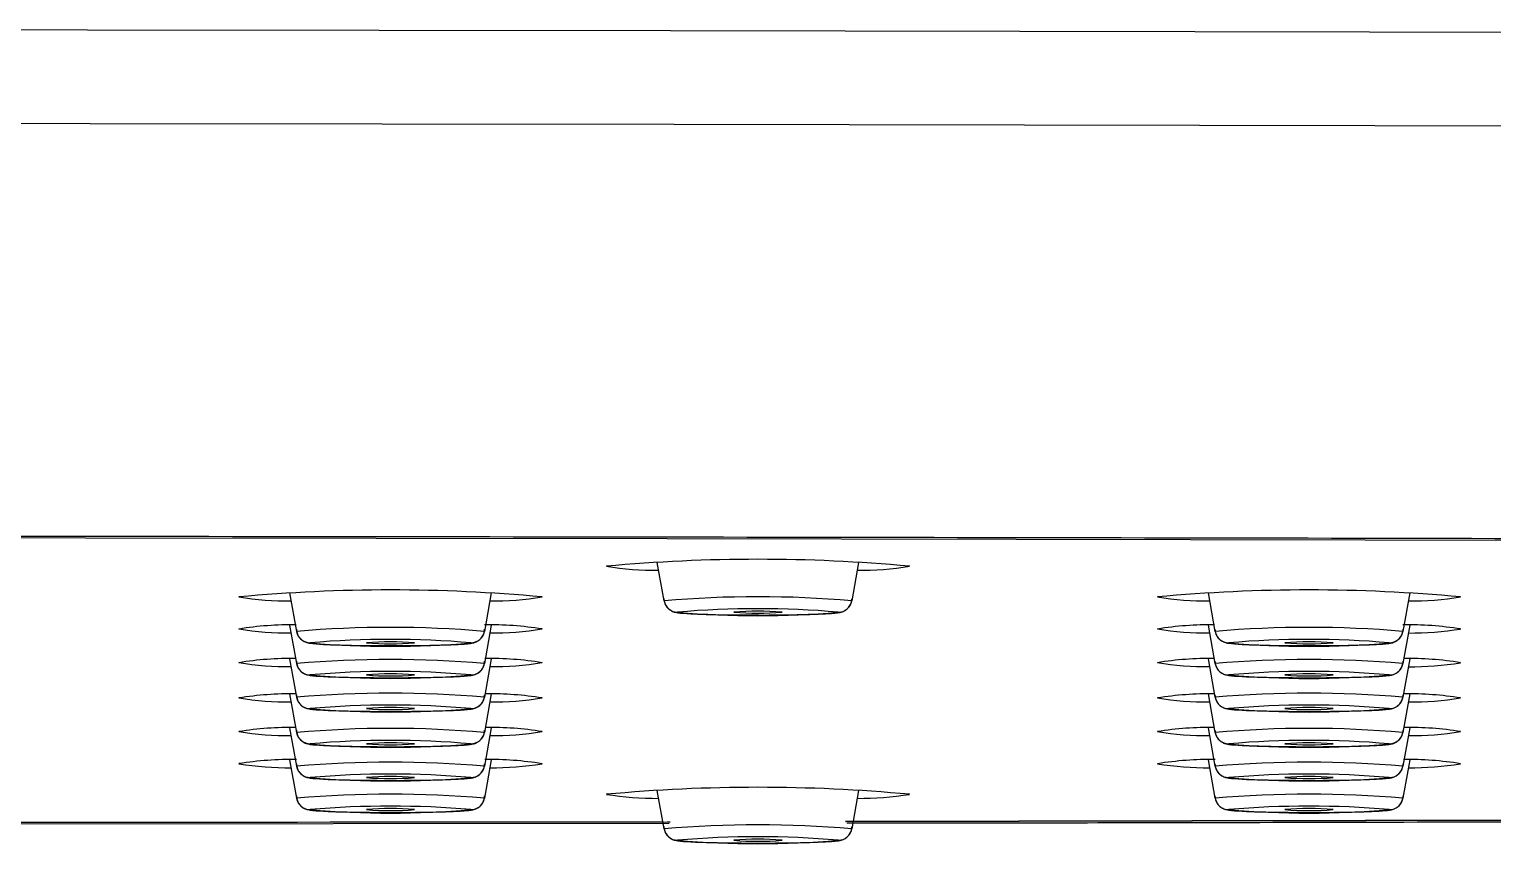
# Model space of a CAD drawing. Extents: x 4885 to 9138, y -729 to 2388.
# Drawn here: x 6212.67 to 6244.54, y 1045.72 to 1063.45 of the extents above; entities that cross this region are included whole.
import ezdxf

# ---------------------------------------------------------------- set-up
doc = ezdxf.new("R2010")
doc.units = 0
doc.header["$LTSCALE"] = 10
doc.header["$MEASUREMENT"] = 0
doc.layers.get('0').update_dxf_attribs({"linetype": 'CONTINUOUS'})

msp = doc.modelspace()

# ---------------------------------------------------------------- linework, layer by layer
for p, q in [((6225.235, 1051.759), (6225.243, 1051.767)), ((6226.492, 1051.007), (6226.344, 1051.845)), ((6230.727, 1051.845), (6230.579, 1051.007)), ((6231.835, 1051.759), (6231.827, 1051.767)), ((6217.235, 1051.093), (6217.243, 1051.101)), ((6218.492, 1050.341), (6218.344, 1051.179)), ((6222.727, 1051.179), (6222.579, 1050.341)), ((6223.835, 1051.093), (6223.827, 1051.101)), ((6237.235, 1051.093), (6237.243, 1051.101)), ((6238.492, 1050.341), (6238.344, 1051.179)), ((6242.727, 1051.179), (6242.579, 1050.341)), ((6243.835, 1051.093), (6243.827, 1051.101)), ((6217.235, 1050.395), (6217.243, 1050.403)), ((6218.492, 1049.643), (6218.344, 1050.481)), ((6222.727, 1050.481), (6222.579, 1049.643)), ((6223.835, 1050.395), (6223.827, 1050.403)), ((6237.235, 1050.395), (6237.243, 1050.403)), ((6238.492, 1049.643), (6238.344, 1050.481)), ((6242.727, 1050.481), (6242.579, 1049.643)), ((6243.835, 1050.395), (6243.827, 1050.403)), ((6217.235, 1049.662), (6217.243, 1049.67)), ((6218.492, 1048.91), (6218.344, 1049.748)), ((6222.727, 1049.748), (6222.579, 1048.91)), ((6223.835, 1049.662), (6223.827, 1049.67)), ((6237.235, 1049.662), (6237.243, 1049.67)), ((6238.492, 1048.91), (6238.344, 1049.748)), ((6242.727, 1049.748), (6242.579, 1048.91)), ((6243.835, 1049.662), (6243.827, 1049.67)), ((6217.235, 1048.894), (6217.243, 1048.902)), ((6218.492, 1048.142), (6218.344, 1048.98)), ((6222.727, 1048.98), (6222.579, 1048.142)), ((6223.835, 1048.894), (6223.827, 1048.902)), ((6237.235, 1048.894), (6237.243, 1048.902)), ((6238.492, 1048.142), (6238.344, 1048.98)), ((6242.727, 1048.98), (6242.579, 1048.142)), ((6243.835, 1048.894), (6243.827, 1048.902)), ((6217.235, 1048.161), (6217.243, 1048.169)), ((6218.492, 1047.41), (6218.344, 1048.247)), ((6222.727, 1048.247), (6222.579, 1047.41)), ((6223.835, 1048.161), (6223.827, 1048.169)), ((6237.235, 1048.161), (6237.243, 1048.169)), ((6238.492, 1047.41), (6238.344, 1048.247)), ((6242.727, 1048.247), (6242.579, 1047.41)), ((6243.835, 1048.161), (6243.827, 1048.169)), ((6217.235, 1047.463), (6217.243, 1047.471)), ((6218.492, 1046.712), (6218.344, 1047.549)), ((6222.727, 1047.549), (6222.579, 1046.712)), ((6223.835, 1047.463), (6223.827, 1047.471)), ((6237.235, 1047.463), (6237.243, 1047.471)), ((6238.492, 1046.712), (6238.344, 1047.549)), ((6242.727, 1047.549), (6242.579, 1046.712)), ((6243.835, 1047.463), (6243.827, 1047.471)), ((6225.235, 1046.797), (6225.243, 1046.805)), ((6226.492, 1046.045), (6226.344, 1046.883)), ((6230.727, 1046.883), (6230.579, 1046.045)), ((6231.835, 1046.797), (6231.827, 1046.805)), ((6210.438, 1046.19), (6226.463, 1046.208)), ((6210.475, 1046.149), (6226.602, 1046.169))]:
    msp.add_line(p, q)
at = {"flags": 128}
for points in [[(6074.512, 1063.197), (6093.44, 1063.273), (6112.41, 1063.335), (6131.412, 1063.383), (6150.44, 1063.418), (6169.483, 1063.438), (6188.535, 1063.445), (6207.587, 1063.438), (6226.631, 1063.418), (6245.658, 1063.383), (6264.661, 1063.335), (6283.63, 1063.273), (6302.559, 1063.197)], [(6302.807, 1061.151), (6283.837, 1061.227), (6264.826, 1061.289), (6245.782, 1061.337), (6226.714, 1061.372), (6207.629, 1061.393), (6188.535, 1061.4), (6169.442, 1061.393), (6150.357, 1061.372), (6131.288, 1061.337), (6112.244, 1061.289), (6093.233, 1061.227), (6074.263, 1061.151)], [(6074.728, 1052.143), (6093.621, 1052.219), (6112.554, 1052.281), (6131.521, 1052.329), (6150.512, 1052.363), (6169.52, 1052.384), (6188.535, 1052.391), (6207.551, 1052.384), (6226.558, 1052.363), (6245.55, 1052.329), (6264.516, 1052.281), (6283.45, 1052.219), (6302.342, 1052.143)], [(6226.627, 1046.193), (6226.558, 1046.193), (6210.453, 1046.174)], [(6230.442, 1046.214), (6245.521, 1046.243), (6246.463, 1046.245)], [(6246.636, 1046.229), (6245.55, 1046.227), (6230.453, 1046.198)]]:
    msp.add_lwpolyline(points, dxfattribs=at)
for centre, radius, start, end in [((6228.535, 1016.024), 35.887, 84.724, 95.276), ((6226.315, 1058.392), 6.721, 260.7557, 270.5064), ((6230.756, 1058.392), 6.721, 269.4937, 279.2442), ((6220.535, 1015.357), 35.887, 84.724, 95.276), ((6218.315, 1057.726), 6.721, 260.7557, 270.5064), ((6222.756, 1057.726), 6.721, 269.4937, 279.2442), ((6228.535, 1027.466), 23.63, 85.0384, 94.9616), ((6226.787, 1051.06), 0.3, 190.011, 270.0182), ((6230.284, 1051.06), 0.3, 269.9818, 349.989), ((6240.535, 1015.357), 35.887, 84.724, 95.276), ((6238.315, 1057.726), 6.721, 260.7558, 270.5063), ((6242.756, 1057.726), 6.721, 269.4937, 279.2441), ((6228.535, 1030.634), 20.202, 85.0354, 94.9646), ((6228.535, 1070.886), 20.202, 265.0354, 274.9646), ((6228.535, 1044.705), 6.077, 85.0443, 94.9557), ((6228.535, 1056.806), 6.069, 265.0376, 274.9624), ((6218.375, 1043.294), 7.191, 89.1696, 99.1155), ((6218.316, 1057.042), 6.734, 260.7626, 270.4935), ((6220.535, 1026.8), 23.63, 85.0384, 94.9616), ((6218.787, 1050.393), 0.3, 190.0118, 270.0174), ((6222.284, 1050.393), 0.3, 269.9826, 349.9882), ((6222.689, 1043.238), 7.248, 80.8983, 90.8708), ((6222.754, 1057.042), 6.734, 269.5066, 279.2373), ((6238.375, 1043.294), 7.191, 89.1697, 99.1154), ((6238.316, 1057.042), 6.734, 260.7627, 270.4934), ((6240.535, 1026.8), 23.63, 85.0384, 94.9616), ((6238.787, 1050.393), 0.3, 190.0118, 270.0174), ((6242.284, 1050.393), 0.3, 269.9826, 349.9882), ((6242.689, 1043.238), 7.248, 80.8984, 90.8708), ((6242.754, 1057.042), 6.735, 269.5066, 279.2372), ((6220.535, 1029.967), 20.202, 85.0354, 94.9646), ((6220.535, 1070.219), 20.202, 265.0354, 274.9646), ((6220.535, 1044.039), 6.077, 85.0443, 94.9557), ((6220.535, 1056.148), 6.077, 265.0443, 274.9557), ((6240.535, 1029.967), 20.202, 85.0354, 94.9646), ((6240.535, 1070.219), 20.202, 265.0354, 274.9646), ((6240.535, 1044.039), 6.077, 85.0443, 94.9557), ((6240.535, 1056.148), 6.077, 265.0443, 274.9557), ((6218.368, 1042.613), 7.139, 89.1994, 99.1306), ((6218.316, 1056.309), 6.734, 260.7626, 270.4935), ((6220.535, 1026.11), 23.622, 85.0367, 94.9633), ((6222.695, 1042.556), 7.196, 80.8844, 90.8344), ((6222.754, 1056.309), 6.734, 269.5066, 279.2373), ((6238.368, 1042.613), 7.139, 89.1995, 99.1305), ((6238.316, 1056.309), 6.734, 260.7627, 270.4934), ((6240.535, 1026.11), 23.622, 85.0367, 94.9633), ((6242.695, 1042.556), 7.196, 80.8844, 90.8343), ((6242.754, 1056.309), 6.735, 269.5066, 279.2372), ((6218.787, 1049.695), 0.3, 190.0196, 270.0233), ((6220.535, 1029.245), 20.226, 85.0414, 94.9586), ((6220.535, 1069.522), 20.202, 265.0354, 274.9646), ((6220.535, 1043.341), 6.077, 85.0443, 94.9557), ((6220.535, 1055.426), 6.053, 265.0243, 274.9757), ((6222.284, 1049.695), 0.3, 269.9767, 349.9804), ((6238.787, 1049.695), 0.3, 190.0196, 270.0233), ((6240.535, 1029.245), 20.226, 85.0414, 94.9586), ((6240.535, 1069.521), 20.202, 265.0354, 274.9646), ((6240.535, 1043.341), 6.077, 85.0443, 94.9557), ((6240.535, 1055.426), 6.053, 265.0243, 274.9757), ((6242.284, 1049.695), 0.3, 269.9767, 349.9804), ((6218.369, 1041.834), 7.15, 89.2068, 99.126), ((6218.315, 1055.532), 6.725, 260.7592, 270.5029), ((6220.535, 1025.393), 23.606, 85.0333, 94.9667), ((6218.787, 1048.962), 0.3, 190.0275, 270.0153), ((6220.535, 1028.528), 20.21, 85.0374, 94.9626), ((6222.284, 1048.962), 0.3, 269.9847, 349.9725), ((6222.708, 1041.891), 7.093, 80.8578, 90.7672), ((6222.755, 1055.532), 6.726, 269.4972, 279.2407), ((6238.369, 1041.834), 7.15, 89.2069, 99.1259), ((6238.315, 1055.532), 6.726, 260.7593, 270.5028), ((6240.535, 1025.393), 23.606, 85.0333, 94.9667), ((6238.787, 1048.962), 0.3, 190.0275, 270.0153), ((6240.535, 1028.528), 20.21, 85.0374, 94.9626), ((6242.284, 1048.962), 0.3, 269.9847, 349.9725), ((6242.708, 1041.891), 7.093, 80.8579, 90.7671), ((6242.755, 1055.532), 6.726, 269.4972, 279.2406), ((6220.535, 1068.789), 20.202, 265.0354, 274.9646), ((6220.535, 1042.608), 6.077, 85.0443, 94.9557), ((6220.535, 1054.693), 6.053, 265.0243, 274.9757), ((6240.535, 1068.789), 20.202, 265.0354, 274.9646), ((6240.535, 1042.608), 6.077, 85.0443, 94.9557), ((6240.535, 1054.693), 6.053, 265.0243, 274.9757), ((6218.375, 1041.061), 7.191, 89.17, 99.1154), ((6218.316, 1054.808), 6.734, 260.7626, 270.4935), ((6220.535, 1024.609), 23.622, 85.0367, 94.9633), ((6218.787, 1048.195), 0.3, 190.025, 270.0042), ((6222.284, 1048.195), 0.3, 269.9958, 349.975), ((6222.702, 1041.109), 7.143, 80.871, 90.8091), ((6222.754, 1054.808), 6.734, 269.5066, 279.2373), ((6238.375, 1041.061), 7.191, 89.1701, 99.1154), ((6238.316, 1054.808), 6.734, 260.7627, 270.4934), ((6240.535, 1024.609), 23.622, 85.0367, 94.9633), ((6238.787, 1048.195), 0.3, 190.025, 270.0042), ((6242.284, 1048.195), 0.3, 269.9958, 349.975), ((6242.702, 1041.109), 7.143, 80.8711, 90.8091), ((6242.754, 1054.808), 6.735, 269.5066, 279.2372), ((6220.535, 1027.769), 20.202, 85.0354, 94.9646), ((6220.535, 1068.045), 20.226, 265.0414, 274.9586), ((6220.535, 1041.864), 6.053, 85.0243, 94.9757), ((6220.535, 1053.949), 6.077, 265.0443, 274.9557), ((6240.535, 1027.769), 20.202, 85.0354, 94.9646), ((6240.535, 1068.045), 20.226, 265.0414, 274.9586), ((6240.535, 1041.864), 6.053, 85.0243, 94.9757), ((6240.535, 1053.949), 6.077, 265.0443, 274.9557), ((6218.38, 1040.321), 7.234, 89.1373, 99.1068), ((6218.315, 1054.097), 6.721, 260.7557, 270.5064), ((6220.535, 1023.876), 23.622, 85.0367, 94.9633), ((6222.694, 1040.348), 7.206, 80.8874, 90.8361), ((6222.756, 1054.097), 6.721, 269.4937, 279.2442), ((6238.38, 1040.32), 7.234, 89.1374, 99.1067), ((6238.315, 1054.097), 6.721, 260.7558, 270.5063), ((6240.535, 1023.876), 23.622, 85.0367, 94.9633), ((6242.694, 1040.348), 7.206, 80.8875, 90.8361), ((6242.756, 1054.097), 6.721, 269.4937, 279.2441), ((6218.787, 1047.462), 0.3, 190.0196, 270.0233), ((6220.535, 1027.011), 20.226, 85.0414, 94.9586), ((6220.535, 1067.288), 20.202, 265.0354, 274.9646), ((6220.535, 1041.107), 6.077, 85.0443, 94.9557), ((6220.535, 1053.192), 6.053, 265.0243, 274.9757), ((6222.284, 1047.462), 0.3, 269.9767, 349.9804), ((6238.787, 1047.462), 0.3, 190.0196, 270.0233), ((6240.535, 1027.011), 20.226, 85.0414, 94.9586), ((6240.535, 1067.288), 20.202, 265.0354, 274.9646), ((6240.535, 1041.107), 6.077, 85.0443, 94.9557), ((6240.535, 1053.192), 6.053, 265.0243, 274.9757), ((6242.284, 1047.462), 0.3, 269.9767, 349.9804), ((6220.535, 1023.178), 23.622, 85.0367, 94.9633), ((6228.535, 1011.062), 35.887, 84.724, 95.276), ((6226.315, 1053.43), 6.721, 260.7557, 270.5064), ((6230.756, 1053.43), 6.721, 269.4937, 279.2442), ((6240.535, 1023.178), 23.622, 85.0367, 94.9633), ((6218.787, 1046.764), 0.3, 190.025, 270.0042), ((6220.535, 1026.338), 20.202, 85.0354, 94.9646), ((6220.535, 1040.434), 6.053, 85.0243, 94.9757), ((6222.284, 1046.764), 0.3, 269.9958, 349.975), ((6238.787, 1046.764), 0.3, 190.025, 270.0042), ((6240.535, 1026.338), 20.202, 85.0354, 94.9646), ((6240.535, 1040.434), 6.053, 85.0243, 94.9757), ((6242.284, 1046.764), 0.3, 269.9958, 349.975), ((6220.535, 1066.598), 20.21, 265.0374, 274.9626), ((6220.535, 1052.519), 6.077, 265.0443, 274.9557), ((6240.535, 1066.598), 20.21, 265.0374, 274.9626), ((6240.535, 1052.519), 6.077, 265.0443, 274.9557), ((6228.535, 1022.512), 23.622, 85.0367, 94.9633), ((6226.787, 1046.098), 0.3, 190.0242, 270.005), ((6228.535, 1025.671), 20.202, 85.0354, 94.9646), ((6230.284, 1046.098), 0.3, 269.995, 349.9758), ((6228.535, 1065.948), 20.226, 265.0414, 274.9586), ((6228.535, 1039.767), 6.053, 85.0243, 94.9757), ((6228.535, 1051.852), 6.077, 265.0443, 274.9557)]:
    msp.add_arc(centre, radius, start, end)
for points, knots in [([(6302.442, 1052.171), (6291.632, 1052.214), (6270.022, 1052.301), (6237.466, 1052.38), (6204.855, 1052.421), (6172.216, 1052.421), (6139.605, 1052.38), (6107.049, 1052.301), (6085.439, 1052.214), (6074.629, 1052.171)], [0, 0, 0, 0, 0.142913, 0.285691, 0.428514, 0.571485, 0.714307, 0.857085, 1, 1, 1, 1]), ([(6226.487, 1051.059), (6226.491, 1051.022), (6226.499, 1050.953), (6226.548, 1050.871), (6226.603, 1050.818), (6226.656, 1050.786), (6226.7, 1050.768), (6226.745, 1050.756), (6226.839, 1050.74), (6227.041, 1050.725), (6227.526, 1050.708), (6228.01, 1050.699), (6228.309, 1050.7), (6228.381, 1050.7)], [0, 0, 0, 0, 0.039978, 0.072588, 0.100527, 0.125339, 0.148682, 0.17785, 0.234424, 0.462114, 0.688802, 0.925439, 1, 1, 1, 1]), ([(6228.381, 1050.7), (6228.534, 1050.699), (6228.91, 1050.698), (6229.484, 1050.707), (6229.995, 1050.723), (6230.23, 1050.741), (6230.328, 1050.755), (6230.397, 1050.777), (6230.466, 1050.815), (6230.531, 1050.88), (6230.576, 1050.967), (6230.581, 1051.031), (6230.584, 1051.059)], [0, 0, 0, 0, 0.142926, 0.3525, 0.562942, 0.778492, 0.849915, 0.881822, 0.908034, 0.938486, 0.972522, 1, 1, 1, 1]), ([(6218.487, 1050.393), (6218.491, 1050.355), (6218.499, 1050.287), (6218.548, 1050.205), (6218.603, 1050.151), (6218.656, 1050.12), (6218.7, 1050.102), (6218.745, 1050.09), (6218.839, 1050.074), (6219.041, 1050.059), (6219.526, 1050.042), (6220.01, 1050.033), (6220.309, 1050.033), (6220.381, 1050.033)], [0, 0, 0, 0, 0.039979, 0.072588, 0.100527, 0.125333, 0.148676, 0.177854, 0.234418, 0.462108, 0.688797, 0.925441, 1, 1, 1, 1]), ([(6220.381, 1050.033), (6220.534, 1050.033), (6220.91, 1050.032), (6221.484, 1050.04), (6221.995, 1050.056), (6222.23, 1050.074), (6222.328, 1050.089), (6222.397, 1050.111), (6222.466, 1050.149), (6222.531, 1050.214), (6222.576, 1050.3), (6222.581, 1050.365), (6222.584, 1050.393)], [0, 0, 0, 0, 0.142928, 0.352504, 0.562947, 0.778499, 0.849923, 0.881834, 0.908033, 0.938488, 0.972522, 1, 1, 1, 1]), ([(6238.487, 1050.393), (6238.491, 1050.355), (6238.499, 1050.287), (6238.548, 1050.205), (6238.603, 1050.151), (6238.656, 1050.12), (6238.7, 1050.102), (6238.745, 1050.09), (6238.839, 1050.074), (6239.041, 1050.059), (6239.526, 1050.042), (6240.01, 1050.033), (6240.309, 1050.033), (6240.381, 1050.033)], [0, 0, 0, 0, 0.0399785, 0.0725877, 0.1005265, 0.1253332, 0.1486756, 0.1778539, 0.2344185, 0.4621076, 0.6887962, 0.9254395, 1, 1, 1, 1]), ([(6240.381, 1050.033), (6240.534, 1050.033), (6240.91, 1050.032), (6241.484, 1050.04), (6241.995, 1050.056), (6242.23, 1050.074), (6242.328, 1050.089), (6242.397, 1050.111), (6242.466, 1050.149), (6242.531, 1050.214), (6242.576, 1050.3), (6242.581, 1050.365), (6242.584, 1050.393)], [0, 0, 0, 0, 0.1429267, 0.3525036, 0.562947, 0.7784983, 0.8499224, 0.8818334, 0.9080329, 0.9384875, 0.972522, 1, 1, 1, 1]), ([(6218.487, 1049.695), (6218.491, 1049.657), (6218.499, 1049.589), (6218.548, 1049.507), (6218.603, 1049.453), (6218.656, 1049.422), (6218.7, 1049.404), (6218.745, 1049.392), (6218.839, 1049.375), (6219.041, 1049.361), (6219.526, 1049.344), (6220.01, 1049.335), (6220.309, 1049.335), (6220.381, 1049.335)], [0, 0, 0, 0, 0.04, 0.072592, 0.100526, 0.125339, 0.148686, 0.177862, 0.234427, 0.462114, 0.6888, 0.925441, 1, 1, 1, 1]), ([(6220.381, 1049.335), (6220.534, 1049.335), (6220.91, 1049.334), (6221.484, 1049.342), (6221.995, 1049.358), (6222.23, 1049.376), (6222.328, 1049.391), (6222.397, 1049.413), (6222.466, 1049.451), (6222.531, 1049.516), (6222.576, 1049.602), (6222.581, 1049.667), (6222.584, 1049.695)], [0, 0, 0, 0, 0.1429254, 0.3524988, 0.5629386, 0.7784857, 0.8499099, 0.8818167, 0.9080214, 0.9384843, 0.9725043, 1, 1, 1, 1]), ([(6238.487, 1049.695), (6238.491, 1049.657), (6238.499, 1049.589), (6238.548, 1049.507), (6238.603, 1049.453), (6238.656, 1049.422), (6238.7, 1049.404), (6238.745, 1049.392), (6238.839, 1049.375), (6239.041, 1049.361), (6239.526, 1049.344), (6240.01, 1049.335), (6240.309, 1049.335), (6240.381, 1049.335)], [0, 0, 0, 0, 0.0400002, 0.0725918, 0.1005263, 0.1253387, 0.1486861, 0.1778613, 0.2344267, 0.4621129, 0.6887993, 0.9254402, 1, 1, 1, 1]), ([(6240.381, 1049.335), (6240.534, 1049.335), (6240.91, 1049.334), (6241.484, 1049.342), (6241.995, 1049.358), (6242.23, 1049.376), (6242.328, 1049.391), (6242.397, 1049.413), (6242.466, 1049.451), (6242.531, 1049.516), (6242.576, 1049.602), (6242.581, 1049.667), (6242.584, 1049.695)], [0, 0, 0, 0, 0.142924, 0.352498, 0.562938, 0.778485, 0.84991, 0.881817, 0.908021, 0.938484, 0.972504, 1, 1, 1, 1]), ([(6218.487, 1048.962), (6218.491, 1048.925), (6218.499, 1048.856), (6218.548, 1048.774), (6218.603, 1048.72), (6218.656, 1048.689), (6218.7, 1048.671), (6218.745, 1048.659), (6218.839, 1048.643), (6219.041, 1048.628), (6219.526, 1048.611), (6220.01, 1048.602), (6220.309, 1048.602), (6220.381, 1048.602)], [0, 0, 0, 0, 0.039978, 0.072587, 0.100526, 0.125339, 0.148686, 0.177852, 0.234426, 0.462115, 0.688803, 0.925441, 1, 1, 1, 1]), ([(6220.381, 1048.602), (6220.534, 1048.602), (6220.91, 1048.601), (6221.484, 1048.609), (6221.995, 1048.625), (6222.23, 1048.643), (6222.328, 1048.658), (6222.397, 1048.68), (6222.466, 1048.718), (6222.531, 1048.783), (6222.576, 1048.869), (6222.581, 1048.934), (6222.584, 1048.962)], [0, 0, 0, 0, 0.1429259, 0.3525032, 0.5629373, 0.778485, 0.8499094, 0.8818164, 0.9080212, 0.9384841, 0.9725043, 1, 1, 1, 1]), ([(6238.487, 1048.962), (6238.491, 1048.925), (6238.499, 1048.856), (6238.548, 1048.774), (6238.603, 1048.72), (6238.656, 1048.689), (6238.7, 1048.671), (6238.745, 1048.659), (6238.839, 1048.643), (6239.041, 1048.628), (6239.526, 1048.611), (6240.01, 1048.602), (6240.309, 1048.602), (6240.381, 1048.602)], [0, 0, 0, 0, 0.0399783, 0.0725873, 0.100526, 0.1253385, 0.148686, 0.1778522, 0.2344262, 0.4621142, 0.6888017, 0.9254397, 1, 1, 1, 1]), ([(6240.381, 1048.602), (6240.534, 1048.602), (6240.91, 1048.601), (6241.484, 1048.609), (6241.995, 1048.625), (6242.23, 1048.643), (6242.328, 1048.658), (6242.397, 1048.68), (6242.466, 1048.718), (6242.531, 1048.783), (6242.576, 1048.869), (6242.581, 1048.934), (6242.584, 1048.962)], [0, 0, 0, 0, 0.1429249, 0.3525024, 0.5629368, 0.7784847, 0.8499092, 0.8818162, 0.9080211, 0.938484, 0.9725042, 1, 1, 1, 1]), ([(6218.487, 1048.195), (6218.491, 1048.157), (6218.499, 1048.088), (6218.548, 1048.006), (6218.603, 1047.953), (6218.656, 1047.921), (6218.7, 1047.903), (6218.745, 1047.891), (6218.838, 1047.875), (6219.043, 1047.86), (6219.473, 1047.844), (6219.836, 1047.839), (6219.992, 1047.837)], [0, 0, 0, 0, 0.046545, 0.084472, 0.116983, 0.145857, 0.173026, 0.206967, 0.272802, 0.537758, 0.80155, 1, 1, 1, 1]), ([(6219.992, 1047.837), (6220.05, 1047.837), (6220.31, 1047.832), (6220.847, 1047.833), (6221.482, 1047.841), (6221.996, 1047.858), (6222.23, 1047.876), (6222.328, 1047.89), (6222.397, 1047.912), (6222.466, 1047.95), (6222.531, 1048.015), (6222.576, 1048.102), (6222.581, 1048.166), (6222.584, 1048.195)], [0, 0, 0, 0, 0.052974, 0.239539, 0.425488, 0.6122, 0.80345, 0.866822, 0.895135, 0.918386, 0.945404, 0.975604, 1, 1, 1, 1]), ([(6238.487, 1048.195), (6238.491, 1048.157), (6238.499, 1048.088), (6238.548, 1048.006), (6238.603, 1047.953), (6238.656, 1047.921), (6238.7, 1047.903), (6238.745, 1047.891), (6238.838, 1047.875), (6239.043, 1047.86), (6239.473, 1047.844), (6239.836, 1047.839), (6239.992, 1047.837)], [0, 0, 0, 0, 0.046545, 0.084472, 0.116983, 0.145857, 0.173026, 0.206967, 0.272802, 0.537758, 0.80155, 1, 1, 1, 1]), ([(6239.992, 1047.837), (6240.05, 1047.837), (6240.31, 1047.832), (6240.847, 1047.833), (6241.482, 1047.841), (6241.996, 1047.858), (6242.23, 1047.876), (6242.328, 1047.89), (6242.397, 1047.912), (6242.466, 1047.95), (6242.531, 1048.015), (6242.576, 1048.102), (6242.581, 1048.166), (6242.584, 1048.195)], [0, 0, 0, 0, 0.052974, 0.239539, 0.425488, 0.6122, 0.80345, 0.866822, 0.895135, 0.918386, 0.945404, 0.975604, 1, 1, 1, 1]), ([(6218.487, 1047.462), (6218.491, 1047.424), (6218.499, 1047.355), (6218.548, 1047.273), (6218.603, 1047.22), (6218.656, 1047.188), (6218.7, 1047.17), (6218.745, 1047.158), (6218.839, 1047.142), (6219.043, 1047.127), (6219.473, 1047.111), (6219.836, 1047.106), (6219.992, 1047.105)], [0, 0, 0, 0, 0.046546, 0.084472, 0.116984, 0.145859, 0.173028, 0.206968, 0.272793, 0.537763, 0.801549, 1, 1, 1, 1]), ([(6219.992, 1047.105), (6220.05, 1047.104), (6220.31, 1047.099), (6220.847, 1047.1), (6221.482, 1047.108), (6221.996, 1047.125), (6222.23, 1047.143), (6222.328, 1047.157), (6222.397, 1047.179), (6222.466, 1047.217), (6222.531, 1047.282), (6222.576, 1047.369), (6222.581, 1047.433), (6222.584, 1047.462)], [0, 0, 0, 0, 0.052977, 0.239543, 0.425493, 0.612212, 0.803455, 0.866828, 0.895138, 0.918389, 0.945418, 0.975604, 1, 1, 1, 1]), ([(6238.487, 1047.462), (6238.491, 1047.424), (6238.499, 1047.355), (6238.548, 1047.273), (6238.603, 1047.22), (6238.656, 1047.188), (6238.7, 1047.17), (6238.745, 1047.158), (6238.839, 1047.142), (6239.043, 1047.127), (6239.473, 1047.111), (6239.836, 1047.106), (6239.992, 1047.105)], [0, 0, 0, 0, 0.046546, 0.084472, 0.116984, 0.145859, 0.173028, 0.206968, 0.272794, 0.537762, 0.801549, 1, 1, 1, 1]), ([(6239.992, 1047.105), (6240.05, 1047.104), (6240.31, 1047.099), (6240.847, 1047.1), (6241.482, 1047.108), (6241.996, 1047.125), (6242.23, 1047.143), (6242.328, 1047.157), (6242.397, 1047.179), (6242.466, 1047.217), (6242.531, 1047.282), (6242.576, 1047.369), (6242.581, 1047.433), (6242.584, 1047.462)], [0, 0, 0, 0, 0.052977, 0.239543, 0.425493, 0.612212, 0.803455, 0.866828, 0.895138, 0.918389, 0.945418, 0.975604, 1, 1, 1, 1]), ([(6218.487, 1046.764), (6218.491, 1046.726), (6218.499, 1046.657), (6218.548, 1046.575), (6218.603, 1046.522), (6218.656, 1046.49), (6218.7, 1046.472), (6218.745, 1046.46), (6218.839, 1046.444), (6219.043, 1046.429), (6219.473, 1046.413), (6219.836, 1046.408), (6219.992, 1046.407)], [0, 0, 0, 0, 0.046523, 0.084451, 0.116964, 0.145832, 0.173011, 0.206952, 0.272778, 0.537744, 0.801544, 1, 1, 1, 1]), ([(6219.992, 1046.407), (6220.05, 1046.406), (6220.31, 1046.401), (6220.847, 1046.402), (6221.482, 1046.41), (6221.996, 1046.427), (6222.23, 1046.445), (6222.328, 1046.459), (6222.397, 1046.481), (6222.466, 1046.519), (6222.531, 1046.584), (6222.576, 1046.671), (6222.581, 1046.735), (6222.584, 1046.764)], [0, 0, 0, 0, 0.0529778, 0.2395452, 0.4254966, 0.6122169, 0.803462, 0.8668423, 0.8951492, 0.9184002, 0.9454217, 0.9756196, 1, 1, 1, 1]), ([(6238.487, 1046.764), (6238.491, 1046.726), (6238.499, 1046.657), (6238.548, 1046.575), (6238.603, 1046.522), (6238.656, 1046.49), (6238.7, 1046.472), (6238.745, 1046.46), (6238.839, 1046.444), (6239.043, 1046.429), (6239.473, 1046.413), (6239.836, 1046.408), (6239.992, 1046.407)], [0, 0, 0, 0, 0.046524, 0.084451, 0.116964, 0.145832, 0.173011, 0.206952, 0.272779, 0.537744, 0.801544, 1, 1, 1, 1]), ([(6239.992, 1046.407), (6240.05, 1046.406), (6240.31, 1046.401), (6240.847, 1046.402), (6241.482, 1046.41), (6241.996, 1046.427), (6242.23, 1046.445), (6242.328, 1046.459), (6242.397, 1046.481), (6242.466, 1046.519), (6242.531, 1046.584), (6242.576, 1046.671), (6242.581, 1046.735), (6242.584, 1046.764)], [0, 0, 0, 0, 0.0529778, 0.2395452, 0.4254966, 0.6122169, 0.803462, 0.8668423, 0.8951492, 0.9184002, 0.9454217, 0.9756196, 1, 1, 1, 1]), ([(6230.474, 1046.174), (6232.804, 1046.176), (6238.187, 1046.181), (6243.555, 1046.197), (6246.599, 1046.205)], [0, 0, 0, 0, 0.4328, 1, 1, 1, 1]), ([(6226.487, 1046.097), (6226.491, 1046.06), (6226.499, 1045.991), (6226.548, 1045.909), (6226.603, 1045.856), (6226.656, 1045.824), (6226.7, 1045.806), (6226.745, 1045.794), (6226.838, 1045.778), (6227.043, 1045.763), (6227.473, 1045.747), (6227.836, 1045.742), (6227.992, 1045.74)], [0, 0, 0, 0, 0.046523, 0.084452, 0.116964, 0.145838, 0.173009, 0.20695, 0.272787, 0.537752, 0.801551, 1, 1, 1, 1]), ([(6227.992, 1045.74), (6228.05, 1045.739), (6228.31, 1045.735), (6228.847, 1045.736), (6229.482, 1045.744), (6229.996, 1045.761), (6230.23, 1045.779), (6230.328, 1045.793), (6230.397, 1045.815), (6230.466, 1045.853), (6230.531, 1045.918), (6230.576, 1046.005), (6230.581, 1046.069), (6230.584, 1046.097)], [0, 0, 0, 0, 0.052978, 0.239546, 0.425497, 0.612212, 0.803464, 0.866836, 0.89515, 0.918401, 0.94542, 0.97562, 1, 1, 1, 1])]:
    msp.add_open_spline(points, degree=3, knots=knots)

doc.saveas('drawing.dxf')
